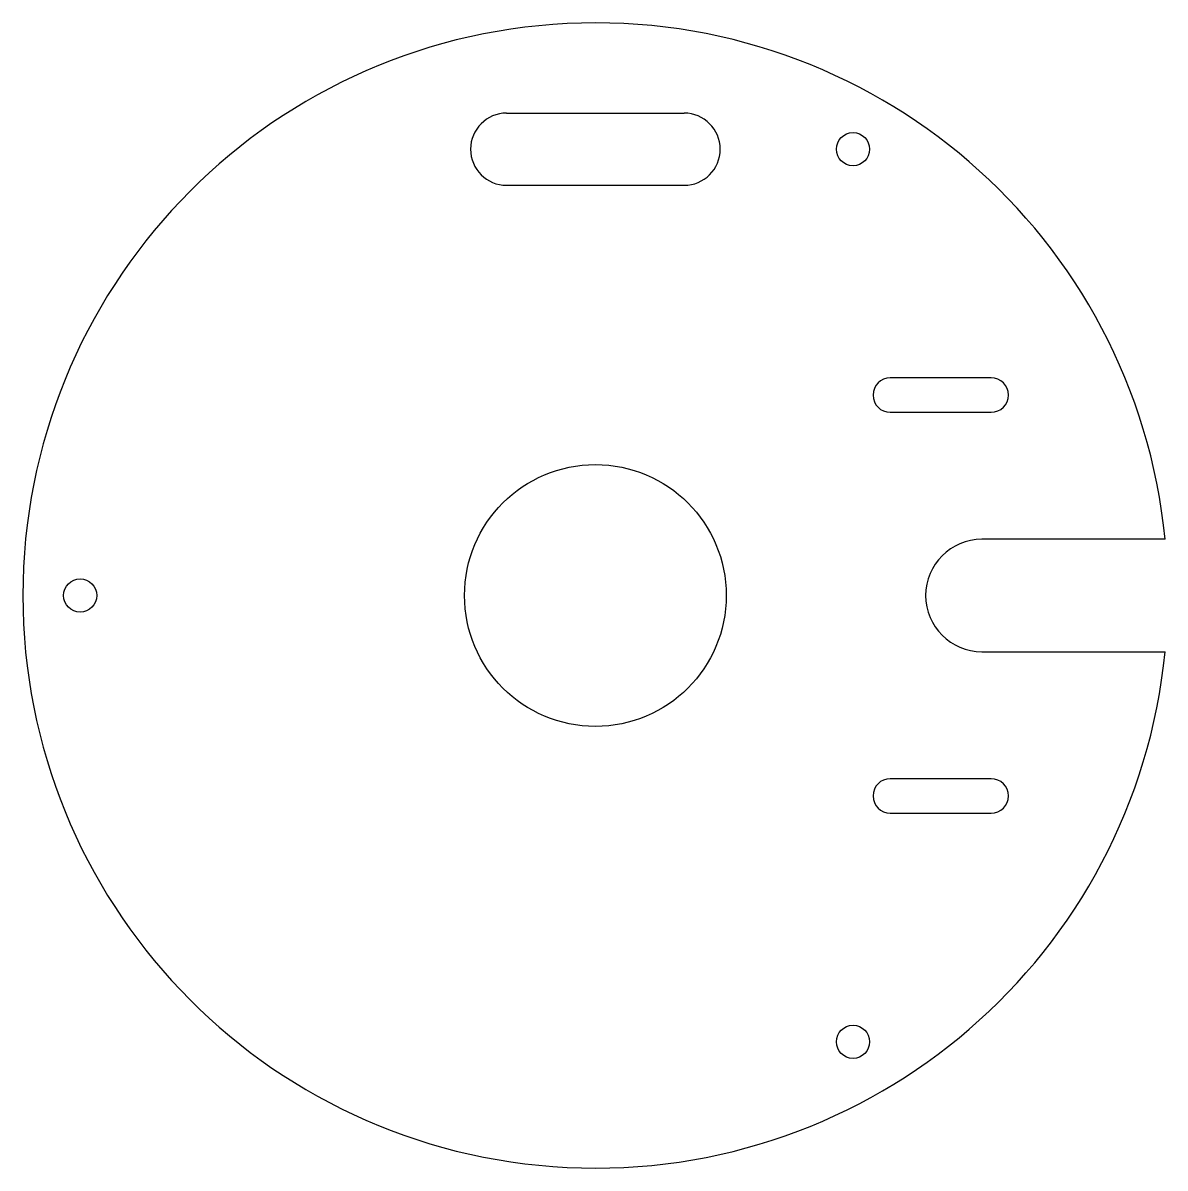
# Model space of a CAD drawing. Header units: millimetres. Extents: x -50 to 50, y -50 to 50.
import ezdxf

# ---------------------------------------------------------------- set-up
doc = ezdxf.new("R2010")
doc.units = ezdxf.units.MM

msp = doc.modelspace()

# ---------------------------------------------------------------- linework, layer by layer
at = {"color": 7, "linetype": 'Continuous', "lineweight": 25}
for p, q in [((-7.75, 42.12), (7.75, 42.12)), ((-7.75, 35.82), (7.75, 35.82)), ((34.57, 19), (25.75, 19)), ((25.75, 16), (34.57, 16)), ((49.76, 4.91), (33.75, 4.91)), ((33.75, -4.91), (49.76, -4.91)), ((34.57, -16), (25.75, -16)), ((25.75, -19), (34.57, -19))]:
    msp.add_line(p, q, dxfattribs=at)
for centre, radius in [((22.5, 38.97), 1.45), ((0, 0), 11.43), ((-45, 0), 1.45), ((22.5, -38.97), 1.45)]:
    msp.add_circle(centre, radius, dxfattribs=at)
for centre, radius, start, end in [((0, 0), 50, 5.6398, 354.3602), ((-7.75, 38.97), 3.15, 90, 270), ((7.75, 38.97), 3.15, 270, 90), ((25.75, 17.5), 1.5, 90, 270), ((34.57, 17.5), 1.5, 270, 90), ((33.75, 0), 4.91, 90, 270), ((25.75, -17.5), 1.5, 90, 270), ((34.57, -17.5), 1.5, 270, 90)]:
    msp.add_arc(centre, radius, start, end, dxfattribs=at)

doc.saveas('drawing.dxf')
